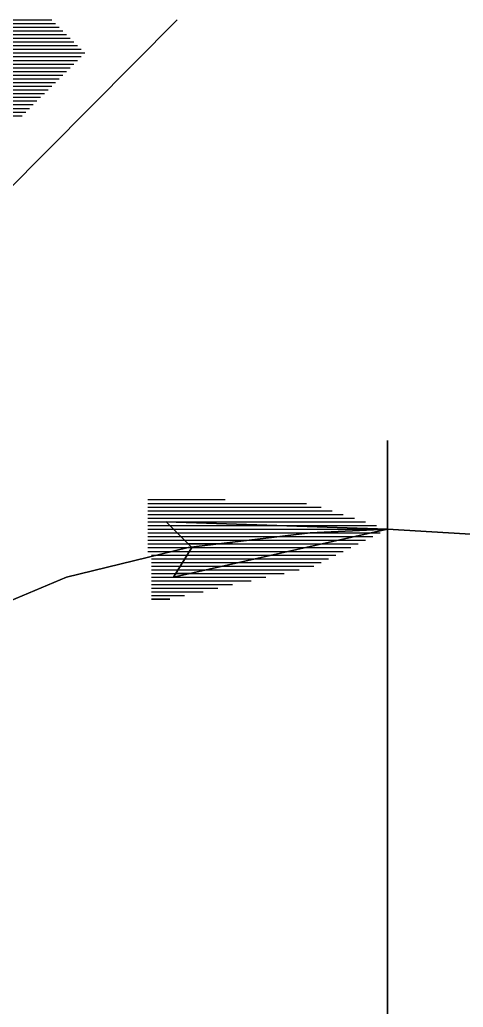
# Model space of a CAD drawing. Extents: x 1 to 210, y 1 to 298.
# Drawn here: x 98.92 to 109.09, y 252.6 to 275.25 of the extents above; entities that cross this region are included whole.
import ezdxf

# ---------------------------------------------------------------- set-up
doc = ezdxf.new("R2010")
doc.units = 0

msp = doc.modelspace()

# ---------------------------------------------------------------- linework, layer by layer
at = {"layer": 'P00097'}
msp.add_lwpolyline([(107.357336, 254.507993), (107.357336, 242.90866), (107.357336, 254.507993)], dxfattribs=at)
at = {"layer": 'P00128'}
msp.add_lwpolyline([(90.678003, 263.313326), (102.531328, 275.251327), (90.678003, 263.313326)], dxfattribs=at)
at = {"layer": 'P00132'}
msp.add_lwpolyline([(97.366667, 261.365994), (99.991334, 262.466659), (97.366667, 261.365994)], dxfattribs=at)
at = {"layer": 'P00133'}
msp.add_lwpolyline([(99.991334, 262.466659), (102.785328, 263.143994), (99.991334, 262.466659)], dxfattribs=at)
at = {"layer": 'P00134'}
msp.add_lwpolyline([(102.785328, 263.143994), (105.579333, 263.48266), (102.785328, 263.143994)], dxfattribs=at)
at = {"layer": 'P00135'}
msp.add_lwpolyline([(105.579333, 263.48266), (107.357336, 263.567326), (105.579333, 263.48266)], dxfattribs=at)
at = {"layer": 'P00137'}
msp.add_lwpolyline([(107.357336, 263.567326), (110.15133, 263.397992), (107.357336, 263.567326)], dxfattribs=at)
at = {"layer": 'P00143'}
msp.add_lwpolyline([(107.357336, 252.475992), (107.357336, 265.599327), (107.357336, 252.475992)], dxfattribs=at)
at = {"layer": 'P01399'}
msp.add_lwpolyline([(90.678003, 275.251327), (99.65266, 275.251327)], dxfattribs=at)
at = {"layer": 'P01400'}
msp.add_lwpolyline([(90.593329, 275.166659), (99.737334, 275.166659)], dxfattribs=at)
at = {"layer": 'P01401'}
msp.add_lwpolyline([(90.508666, 275.081993), (99.821997, 275.081993)], dxfattribs=at)
at = {"layer": 'P01402'}
msp.add_lwpolyline([(90.424003, 274.997327), (99.90666, 274.997327)], dxfattribs=at)
at = {"layer": 'P01403'}
msp.add_lwpolyline([(90.339329, 274.912658), (99.991334, 274.912658)], dxfattribs=at)
at = {"layer": 'P01404'}
msp.add_lwpolyline([(90.254665, 274.827992), (100.075997, 274.827992)], dxfattribs=at)
at = {"layer": 'P01405'}
msp.add_lwpolyline([(90.169997, 274.743326), (100.160661, 274.743326)], dxfattribs=at)
at = {"layer": 'P01406'}
msp.add_lwpolyline([(90.085334, 274.65866), (100.245335, 274.65866)], dxfattribs=at)
at = {"layer": 'P01407'}
msp.add_lwpolyline([(90.000665, 274.573992), (100.329998, 274.573992)], dxfattribs=at)
at = {"layer": 'P01408'}
msp.add_lwpolyline([(89.915996, 274.489326), (100.414661, 274.489326)], dxfattribs=at)
at = {"layer": 'P01409'}
msp.add_lwpolyline([(89.831333, 274.40466), (100.329998, 274.40466)], dxfattribs=at)
at = {"layer": 'P01410'}
msp.add_lwpolyline([(89.746665, 274.319994), (100.245335, 274.319994)], dxfattribs=at)
at = {"layer": 'P01411'}
msp.add_lwpolyline([(89.661996, 274.235325), (100.160661, 274.235325)], dxfattribs=at)
at = {"layer": 'P01412'}
msp.add_lwpolyline([(89.577333, 274.15066), (100.075997, 274.15066)], dxfattribs=at)
at = {"layer": 'P01413'}
msp.add_lwpolyline([(89.492664, 274.065994), (99.991334, 274.065994)], dxfattribs=at)
at = {"layer": 'P01414'}
msp.add_lwpolyline([(89.407995, 273.981325), (99.90666, 273.981325)], dxfattribs=at)
at = {"layer": 'P01415'}
msp.add_lwpolyline([(89.323332, 273.896659), (99.821997, 273.896659)], dxfattribs=at)
at = {"layer": 'P01416'}
msp.add_lwpolyline([(89.238664, 273.811993), (99.737334, 273.811993)], dxfattribs=at)
at = {"layer": 'P01417'}
msp.add_lwpolyline([(89.154, 273.727327), (99.65266, 273.727327)], dxfattribs=at)
at = {"layer": 'P01418'}
msp.add_lwpolyline([(89.069332, 273.642659), (99.567997, 273.642659)], dxfattribs=at)
at = {"layer": 'P01419'}
msp.add_lwpolyline([(88.984663, 273.557993), (99.483333, 273.557993)], dxfattribs=at)
at = {"layer": 'P01420'}
msp.add_lwpolyline([(88.9, 273.473327), (99.398659, 273.473327)], dxfattribs=at)
at = {"layer": 'P01421'}
msp.add_lwpolyline([(88.815331, 273.388658), (99.313996, 273.388658)], dxfattribs=at)
at = {"layer": 'P01422'}
msp.add_lwpolyline([(88.730663, 273.303992), (99.229333, 273.303992)], dxfattribs=at)
at = {"layer": 'P01423'}
msp.add_lwpolyline([(88.646, 273.219326), (99.14467, 273.219326)], dxfattribs=at)
at = {"layer": 'P01424'}
msp.add_lwpolyline([(88.561331, 273.134661), (99.059996, 273.134661)], dxfattribs=at)
at = {"layer": 'P01425'}
msp.add_lwpolyline([(88.476662, 273.049992), (98.975332, 273.049992)], dxfattribs=at)
at = {"layer": 'P02050'}
msp.add_lwpolyline([(101.854, 264.244659), (103.631993, 264.244659)], dxfattribs=at)
at = {"layer": 'P02051'}
msp.add_lwpolyline([(101.854, 264.159993), (105.49467, 264.159993)], dxfattribs=at)
at = {"layer": 'P02052'}
msp.add_lwpolyline([(101.854, 264.075327), (105.833333, 264.075327)], dxfattribs=at)
at = {"layer": 'P02053'}
msp.add_lwpolyline([(101.854, 263.990658), (106.087334, 263.990658)], dxfattribs=at)
at = {"layer": 'P02054'}
msp.add_lwpolyline([(101.854, 263.905993), (106.341334, 263.905993)], dxfattribs=at)
at = {"layer": 'P02055'}
msp.add_lwpolyline([(101.854, 263.821327), (106.595335, 263.821327)], dxfattribs=at)
at = {"layer": 'P02056'}
msp.add_lwpolyline([(101.854, 263.736661), (106.849335, 263.736661)], dxfattribs=at)
at = {"layer": 'P02057'}
msp.add_lwpolyline([(101.854, 263.651992), (107.103335, 263.651992)], dxfattribs=at)
at = {"layer": 'P02058'}
msp.add_lwpolyline([(101.854, 263.567326), (107.357336, 263.567326)], dxfattribs=at)
at = {"layer": 'P02059'}
msp.add_lwpolyline([(101.854, 263.48266), (107.187999, 263.48266)], dxfattribs=at)
at = {"layer": 'P02060'}
msp.add_lwpolyline([(101.854, 263.397992), (107.018661, 263.397992)], dxfattribs=at)
at = {"layer": 'P02061'}
msp.add_lwpolyline([(101.854, 263.313326), (106.849335, 263.313326)], dxfattribs=at)
at = {"layer": 'P02062'}
msp.add_lwpolyline([(101.854, 263.22866), (106.679998, 263.22866)], dxfattribs=at)
at = {"layer": 'P02063'}
msp.add_lwpolyline([(101.854, 263.143994), (106.510661, 263.143994)], dxfattribs=at)
at = {"layer": 'P02064'}
msp.add_lwpolyline([(101.854, 263.059325), (106.341334, 263.059325)], dxfattribs=at)
at = {"layer": 'P02065'}
msp.add_lwpolyline([(101.938664, 262.974659), (106.171997, 262.974659)], dxfattribs=at)
at = {"layer": 'P02066'}
msp.add_lwpolyline([(101.938664, 262.889994), (106.00266, 262.889994)], dxfattribs=at)
at = {"layer": 'P02067'}
msp.add_lwpolyline([(101.938664, 262.805328), (105.833333, 262.805328)], dxfattribs=at)
at = {"layer": 'P02068'}
msp.add_lwpolyline([(101.938664, 262.720659), (105.663996, 262.720659)], dxfattribs=at)
at = {"layer": 'P02069'}
msp.add_lwpolyline([(101.938664, 262.635993), (105.325332, 262.635993)], dxfattribs=at)
at = {"layer": 'P02070'}
msp.add_lwpolyline([(101.938664, 262.551327), (104.986669, 262.551327)], dxfattribs=at)
at = {"layer": 'P02071'}
msp.add_lwpolyline([(101.938664, 262.466659), (104.563331, 262.466659)], dxfattribs=at)
at = {"layer": 'P02072'}
msp.add_lwpolyline([(101.938664, 262.381993), (104.224668, 262.381993)], dxfattribs=at)
at = {"layer": 'P02073'}
msp.add_lwpolyline([(101.938664, 262.297327), (103.80133, 262.297327)], dxfattribs=at)
at = {"layer": 'P02074'}
msp.add_lwpolyline([(101.938664, 262.212661), (103.462666, 262.212661)], dxfattribs=at)
at = {"layer": 'P02075'}
msp.add_lwpolyline([(101.938664, 262.127992), (103.124003, 262.127992)], dxfattribs=at)
at = {"layer": 'P02076'}
msp.add_lwpolyline([(101.938664, 262.043326), (102.700665, 262.043326)], dxfattribs=at)
at = {"layer": 'P02077'}
msp.add_lwpolyline([(101.938664, 261.95866), (102.362001, 261.95866), (101.938664, 261.95866)], dxfattribs=at)
at = {"layer": 'P02078'}
msp.add_lwpolyline([(107.357336, 263.567326), (102.446665, 262.466659), (107.357336, 263.567326)], dxfattribs=at)
at = {"layer": 'P02079'}
msp.add_lwpolyline([(102.446665, 262.466659), (102.870002, 263.143994), (102.446665, 262.466659)], dxfattribs=at)
at = {"layer": 'P02080'}
msp.add_lwpolyline([(102.870002, 263.143994), (102.277327, 263.736661), (102.870002, 263.143994)], dxfattribs=at)
at = {"layer": 'P02081'}
msp.add_lwpolyline([(102.277327, 263.736661), (107.357336, 263.567326), (102.277327, 263.736661)], dxfattribs=at)
at = {"layer": 'P02082'}
msp.add_lwpolyline([(106.510661, 263.48266), (107.018661, 263.48266)], dxfattribs=at)
at = {"layer": 'P02083'}
msp.add_lwpolyline([(105.579333, 263.397992), (106.679998, 263.397992)], dxfattribs=at)
at = {"layer": 'P02084'}
msp.add_lwpolyline([(104.732668, 263.313326), (106.25666, 263.313326)], dxfattribs=at)
at = {"layer": 'P02085'}
msp.add_lwpolyline([(103.80133, 263.22866), (105.917997, 263.22866)], dxfattribs=at)
at = {"layer": 'P02086'}
msp.add_lwpolyline([(102.870002, 263.143994), (105.49467, 263.143994)], dxfattribs=at)
at = {"layer": 'P02087'}
msp.add_lwpolyline([(102.870002, 263.059325), (105.155995, 263.059325)], dxfattribs=at)
at = {"layer": 'P02088'}
msp.add_lwpolyline([(102.785328, 262.974659), (104.732668, 262.974659)], dxfattribs=at)
at = {"layer": 'P02089'}
msp.add_lwpolyline([(102.785328, 262.889994), (104.393994, 262.889994)], dxfattribs=at)
at = {"layer": 'P02090'}
msp.add_lwpolyline([(102.700665, 262.805328), (103.970667, 262.805328)], dxfattribs=at)
at = {"layer": 'P02091'}
msp.add_lwpolyline([(102.616002, 262.720659), (103.631993, 262.720659)], dxfattribs=at)
at = {"layer": 'P02092'}
msp.add_lwpolyline([(102.616002, 262.635993), (103.208666, 262.635993)], dxfattribs=at)
at = {"layer": 'P02093'}
msp.add_lwpolyline([(102.531328, 262.551327), (102.870002, 262.551327), (102.531328, 262.551327)], dxfattribs=at)
at = {"layer": 'P02094'}
msp.add_lwpolyline([(102.362001, 263.651992), (104.817332, 263.651992)], dxfattribs=at)
at = {"layer": 'P02095'}
msp.add_lwpolyline([(102.446665, 263.567326), (107.357336, 263.567326)], dxfattribs=at)
at = {"layer": 'P02096'}
msp.add_lwpolyline([(102.531328, 263.48266), (106.510661, 263.48266)], dxfattribs=at)
at = {"layer": 'P02097'}
msp.add_lwpolyline([(102.616002, 263.397992), (105.579333, 263.397992)], dxfattribs=at)
at = {"layer": 'P02098'}
msp.add_lwpolyline([(102.700665, 263.313326), (104.732668, 263.313326)], dxfattribs=at)
at = {"layer": 'P02099'}
msp.add_lwpolyline([(102.785328, 263.22866), (103.80133, 263.22866), (102.785328, 263.22866)], dxfattribs=at)
at = {"layer": 'P02103'}
msp.add_lwpolyline([(97.366667, 261.365994), (99.991334, 262.466659), (97.366667, 261.365994)], dxfattribs=at)
at = {"layer": 'P02104'}
msp.add_lwpolyline([(99.991334, 262.466659), (102.785328, 263.143994), (99.991334, 262.466659)], dxfattribs=at)
at = {"layer": 'P02105'}
msp.add_lwpolyline([(102.785328, 263.143994), (105.579333, 263.48266), (102.785328, 263.143994)], dxfattribs=at)
at = {"layer": 'P02106'}
msp.add_lwpolyline([(105.579333, 263.48266), (107.357336, 263.567326), (105.579333, 263.48266)], dxfattribs=at)

doc.saveas('drawing.dxf')
